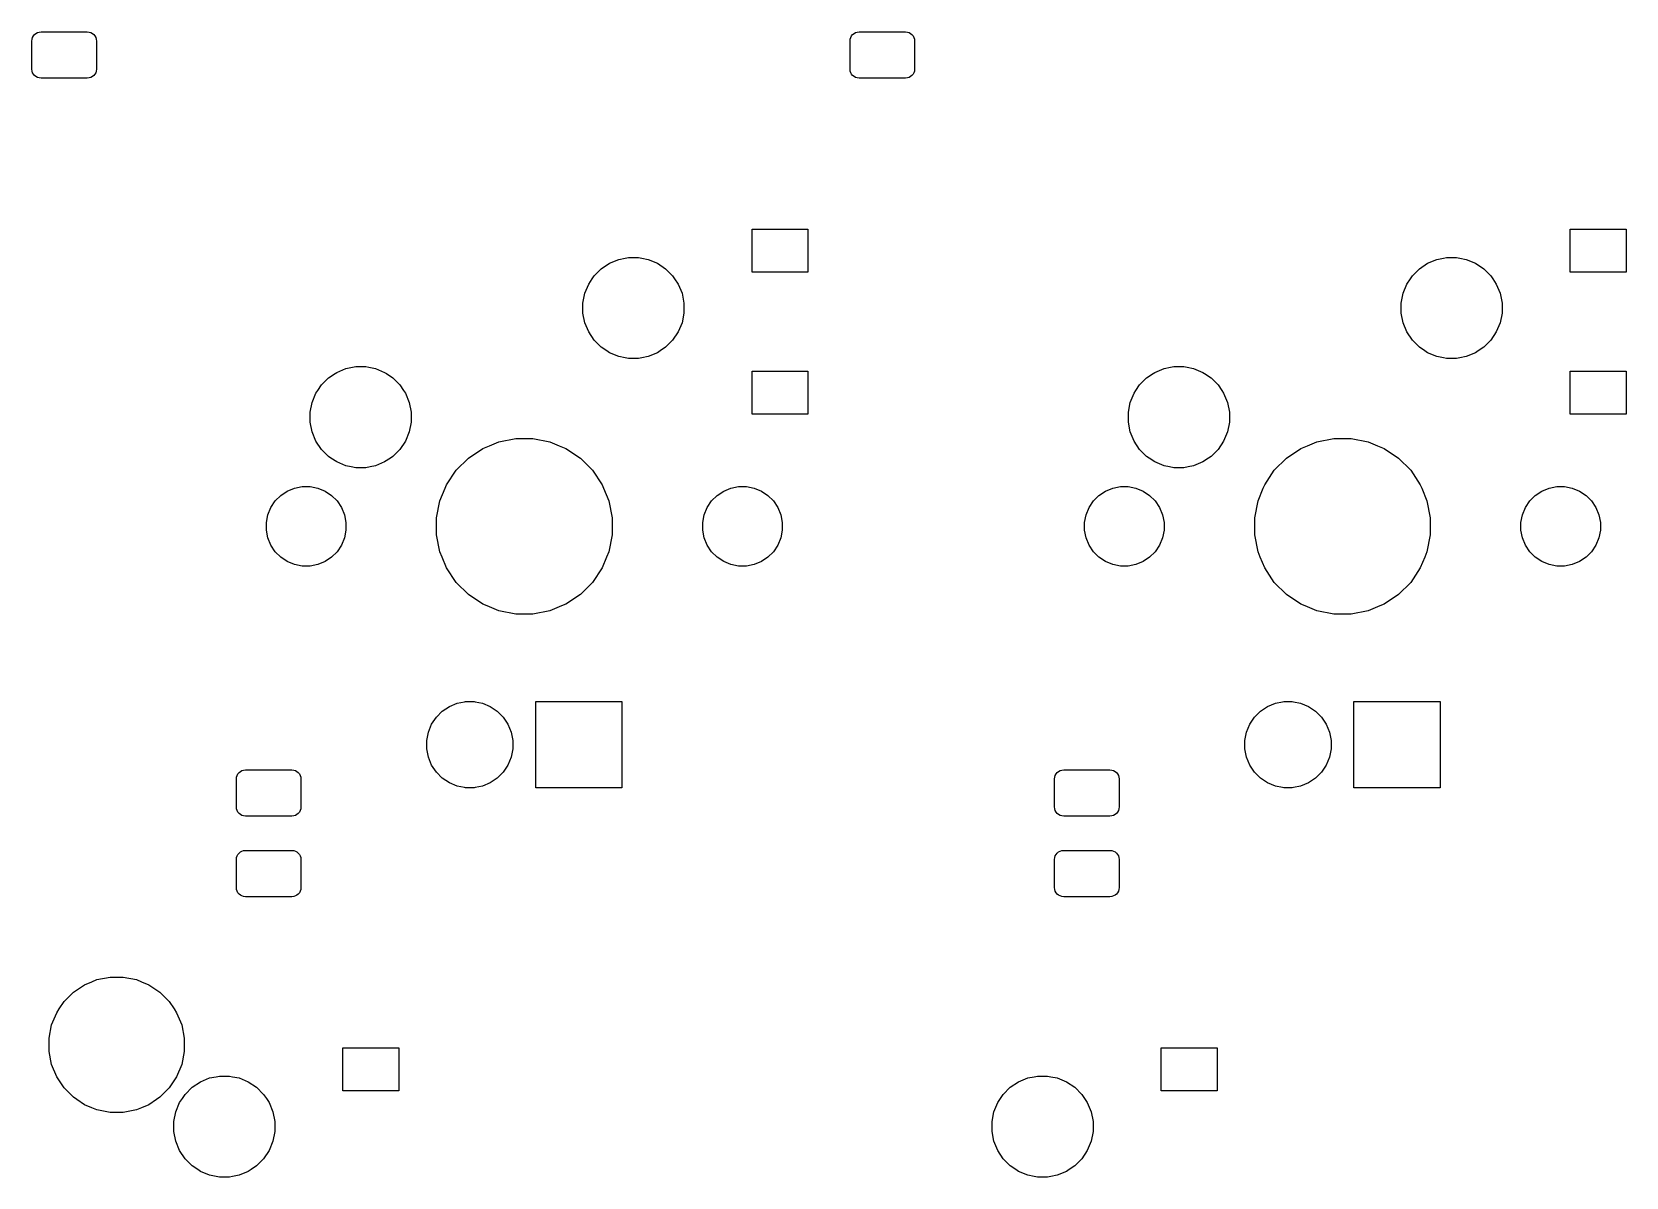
# Model space of a CAD drawing. Extents: x -9 to 373, y -109 to 9.
# Drawn here: x 102.83 to 139.95, y -77.06 to -50.41 of the extents above; entities that cross this region are included whole.
import ezdxf

# ---------------------------------------------------------------- set-up
doc = ezdxf.new("R2010")
doc.units = 0
doc.layers.add('BLACK', color=7, linetype='CONTINUOUS')

msp = doc.modelspace()

# ---------------------------------------------------------------- linework, layer by layer
at = {"layer": 'BLACK', "linetype": 'CONTINUOUS'}
for p, q in [((102.869, -50.4975), (102.894, -50.4662)), ((102.894, -50.4662), (102.926, -50.4406)), ((102.926, -50.4406), (102.961, -50.4215)), ((102.961, -50.4215), (103, -50.4098)), ((103, -50.4098), (103.046, -50.4052)), ((103.046, -50.4052), (104.122, -50.4052)), ((104.122, -50.4052), (104.169, -50.4098)), ((104.169, -50.4098), (104.208, -50.4215)), ((104.208, -50.4215), (104.243, -50.4406)), ((104.243, -50.4406), (104.274, -50.4662)), ((104.274, -50.4662), (104.3, -50.4975)), ((121.919, -50.4975), (121.944, -50.4662)), ((121.944, -50.4662), (121.976, -50.4406)), ((121.976, -50.4406), (122.011, -50.4215)), ((122.011, -50.4215), (122.05, -50.4098)), ((122.05, -50.4098), (122.096, -50.4052)), ((122.096, -50.4052), (123.172, -50.4052)), ((123.172, -50.4052), (123.219, -50.4098)), ((123.219, -50.4098), (123.258, -50.4215)), ((123.258, -50.4215), (123.293, -50.4406)), ((123.293, -50.4406), (123.324, -50.4662)), ((123.324, -50.4662), (123.35, -50.4975)), ((102.833, -50.6181), (102.838, -50.5718)), ((102.833, -51.2694), (102.833, -50.6181)), ((102.838, -50.5718), (102.85, -50.5331)), ((102.85, -50.5331), (102.869, -50.4975)), ((104.3, -50.4975), (104.319, -50.5331)), ((104.319, -50.5331), (104.331, -50.5718)), ((104.331, -50.5718), (104.335, -50.6181)), ((104.335, -50.6181), (104.335, -51.2694)), ((121.883, -50.6181), (121.888, -50.5718)), ((121.883, -51.2694), (121.883, -50.6181)), ((121.888, -50.5718), (121.9, -50.5331)), ((121.9, -50.5331), (121.919, -50.4975)), ((123.35, -50.4975), (123.369, -50.5331)), ((123.369, -50.5331), (123.381, -50.5718)), ((123.381, -50.5718), (123.385, -50.6181)), ((123.385, -50.6181), (123.385, -51.2694)), ((102.838, -51.3157), (102.833, -51.2694)), ((102.85, -51.3544), (102.838, -51.3157)), ((102.869, -51.39), (102.85, -51.3544)), ((102.894, -51.4213), (102.869, -51.39)), ((102.926, -51.4469), (102.894, -51.4213)), ((102.961, -51.466), (102.926, -51.4469)), ((103, -51.4777), (102.961, -51.466)), ((103.046, -51.4823), (103, -51.4777)), ((104.122, -51.4823), (103.046, -51.4823)), ((104.169, -51.4777), (104.122, -51.4823)), ((104.208, -51.466), (104.169, -51.4777)), ((104.243, -51.4469), (104.208, -51.466)), ((104.274, -51.4213), (104.243, -51.4469)), ((104.3, -51.39), (104.274, -51.4213)), ((104.319, -51.3544), (104.3, -51.39)), ((104.331, -51.3157), (104.319, -51.3544)), ((104.335, -51.2694), (104.331, -51.3157)), ((121.888, -51.3157), (121.883, -51.2694)), ((121.9, -51.3544), (121.888, -51.3157)), ((121.919, -51.39), (121.9, -51.3544)), ((121.944, -51.4213), (121.919, -51.39)), ((121.976, -51.4469), (121.944, -51.4213)), ((122.011, -51.466), (121.976, -51.4469)), ((122.05, -51.4777), (122.011, -51.466)), ((122.096, -51.4823), (122.05, -51.4777)), ((123.172, -51.4823), (122.096, -51.4823)), ((123.219, -51.4777), (123.172, -51.4823)), ((123.258, -51.466), (123.219, -51.4777)), ((123.293, -51.4469), (123.258, -51.466)), ((123.324, -51.4213), (123.293, -51.4469)), ((123.35, -51.39), (123.324, -51.4213)), ((123.369, -51.3544), (123.35, -51.39)), ((123.381, -51.3157), (123.369, -51.3544)), ((123.385, -51.2694), (123.381, -51.3157)), ((119.602, -56.001), (119.602, -54.999)), ((119.602, -54.999), (120.904, -54.999)), ((120.904, -54.999), (120.904, -56.001)), ((138.652, -56.001), (138.652, -54.999)), ((138.652, -54.999), (139.954, -54.999)), ((139.954, -54.999), (139.954, -56.001)), ((116.497, -55.7017), (116.648, -55.6716)), ((116.648, -55.6716), (116.724, -55.6565)), ((116.724, -55.6565), (116.956, -55.6565)), ((116.956, -55.6565), (117.032, -55.6716)), ((117.032, -55.6716), (117.183, -55.7017)), ((135.547, -55.7017), (135.698, -55.6716)), ((135.698, -55.6716), (135.774, -55.6565)), ((135.774, -55.6565), (136.006, -55.6565)), ((136.006, -55.6565), (136.082, -55.6716)), ((136.082, -55.6716), (136.233, -55.7017)), ((115.927, -56.0828), (116.09, -55.919)), ((116.09, -55.919), (116.283, -55.7903)), ((116.283, -55.7903), (116.497, -55.7017)), ((116.283, -55.7903), (116.283, -55.7903)), ((117.183, -55.7017), (117.397, -55.7903)), ((117.397, -55.7903), (117.397, -55.7903)), ((117.397, -55.7903), (117.59, -55.919)), ((117.59, -55.919), (117.753, -56.0828)), ((120.904, -56.001), (119.602, -56.001)), ((134.977, -56.0828), (135.14, -55.919)), ((135.14, -55.919), (135.333, -55.7903)), ((135.333, -55.7903), (135.547, -55.7017)), ((135.333, -55.7903), (135.333, -55.7903)), ((136.233, -55.7017), (136.447, -55.7903)), ((136.447, -55.7903), (136.447, -55.7903)), ((136.447, -55.7903), (136.64, -55.919)), ((136.64, -55.919), (136.803, -56.0828)), ((139.954, -56.001), (138.652, -56.001)), ((115.709, -56.4895), (115.798, -56.2755)), ((115.798, -56.2755), (115.881, -56.1509)), ((115.881, -56.1509), (115.927, -56.0828)), ((117.753, -56.0828), (117.799, -56.1509)), ((117.799, -56.1509), (117.882, -56.2755)), ((117.882, -56.2755), (117.971, -56.4895)), ((134.759, -56.4895), (134.848, -56.2755)), ((134.848, -56.2755), (134.931, -56.1509)), ((134.931, -56.1509), (134.977, -56.0828)), ((136.803, -56.0828), (136.849, -56.1509)), ((136.849, -56.1509), (136.932, -56.2755)), ((136.932, -56.2755), (137.021, -56.4895)), ((115.664, -56.7167), (115.709, -56.4895)), ((115.664, -56.9483), (115.664, -56.7167)), ((117.971, -56.4895), (118.016, -56.7167)), ((118.016, -56.7167), (118.016, -56.9483)), ((134.714, -56.7167), (134.759, -56.4895)), ((134.714, -56.9483), (134.714, -56.7167)), ((137.021, -56.4895), (137.066, -56.7167)), ((137.066, -56.7167), (137.066, -56.9483)), ((115.709, -57.1755), (115.664, -56.9483)), ((118.016, -56.9483), (117.971, -57.1755)), ((134.759, -57.1755), (134.714, -56.9483)), ((137.066, -56.9483), (137.021, -57.1755)), ((115.798, -57.3895), (115.709, -57.1755)), ((115.927, -57.5822), (115.798, -57.3895)), ((115.798, -57.3895), (115.798, -57.3895)), ((117.882, -57.3895), (117.753, -57.5822)), ((117.971, -57.1755), (117.882, -57.3895)), ((117.882, -57.3895), (117.882, -57.3895)), ((134.848, -57.3895), (134.759, -57.1755)), ((134.977, -57.5822), (134.848, -57.3895)), ((134.848, -57.3895), (134.848, -57.3895)), ((136.932, -57.3895), (136.803, -57.5822)), ((137.021, -57.1755), (136.932, -57.3895)), ((136.932, -57.3895), (136.932, -57.3895)), ((116.09, -57.746), (115.927, -57.5822)), ((116.219, -57.8318), (116.09, -57.746)), ((116.283, -57.8747), (116.219, -57.8318)), ((116.497, -57.9633), (116.283, -57.8747)), ((117.397, -57.8747), (117.183, -57.9633)), ((117.461, -57.8318), (117.397, -57.8747)), ((117.59, -57.746), (117.461, -57.8318)), ((117.753, -57.5822), (117.59, -57.746)), ((135.14, -57.746), (134.977, -57.5822)), ((135.269, -57.8318), (135.14, -57.746)), ((135.333, -57.8747), (135.269, -57.8318)), ((135.547, -57.9633), (135.333, -57.8747)), ((136.447, -57.8747), (136.233, -57.9633)), ((136.511, -57.8318), (136.447, -57.8747)), ((136.64, -57.746), (136.511, -57.8318)), ((136.803, -57.5822), (136.64, -57.746)), ((109.933, -58.3303), (110.147, -58.2417)), ((110.147, -58.2417), (110.298, -58.2116)), ((110.298, -58.2116), (110.374, -58.1965)), ((110.374, -58.1965), (110.606, -58.1965)), ((110.606, -58.1965), (110.682, -58.2116)), ((110.682, -58.2116), (110.833, -58.2417)), ((110.833, -58.2417), (111.047, -58.3303)), ((116.648, -57.9934), (116.497, -57.9633)), ((116.724, -58.0085), (116.648, -57.9934)), ((116.956, -58.0085), (116.724, -58.0085)), ((117.032, -57.9934), (116.956, -58.0085)), ((117.183, -57.9633), (117.032, -57.9934)), ((128.983, -58.3303), (129.197, -58.2417)), ((129.197, -58.2417), (129.348, -58.2116)), ((129.348, -58.2116), (129.424, -58.1965)), ((129.424, -58.1965), (129.656, -58.1965)), ((129.656, -58.1965), (129.732, -58.2116)), ((129.732, -58.2116), (129.883, -58.2417)), ((129.883, -58.2417), (130.097, -58.3303)), ((135.698, -57.9934), (135.547, -57.9633)), ((135.774, -58.0085), (135.698, -57.9934)), ((136.006, -58.0085), (135.774, -58.0085)), ((136.082, -57.9934), (136.006, -58.0085)), ((136.233, -57.9633), (136.082, -57.9934)), ((109.491, -58.7513), (109.577, -58.6228)), ((109.577, -58.6228), (109.74, -58.459)), ((109.74, -58.459), (109.892, -58.3579)), ((109.892, -58.3579), (109.933, -58.3303)), ((111.047, -58.3303), (111.088, -58.3579)), ((111.088, -58.3579), (111.24, -58.459)), ((111.24, -58.459), (111.403, -58.6228)), ((111.403, -58.6228), (111.489, -58.7513)), ((119.602, -59.301), (119.602, -58.299)), ((119.602, -58.299), (120.904, -58.299)), ((120.904, -58.299), (120.904, -59.301)), ((128.541, -58.7513), (128.627, -58.6228)), ((128.627, -58.6228), (128.79, -58.459)), ((128.79, -58.459), (128.942, -58.3579)), ((128.942, -58.3579), (128.983, -58.3303)), ((130.097, -58.3303), (130.138, -58.3579)), ((130.138, -58.3579), (130.29, -58.459)), ((130.29, -58.459), (130.453, -58.6228)), ((130.453, -58.6228), (130.539, -58.7513)), ((138.652, -59.301), (138.652, -58.299)), ((138.652, -58.299), (139.954, -58.299)), ((139.954, -58.299), (139.954, -59.301)), ((109.359, -59.0295), (109.448, -58.8155)), ((109.448, -58.8155), (109.491, -58.7513)), ((111.489, -58.7513), (111.532, -58.8155)), ((111.532, -58.8155), (111.621, -59.0295)), ((128.409, -59.0295), (128.498, -58.8155)), ((128.498, -58.8155), (128.541, -58.7513)), ((130.539, -58.7513), (130.582, -58.8155)), ((130.582, -58.8155), (130.671, -59.0295)), ((109.314, -59.2567), (109.359, -59.0295)), ((109.314, -59.4883), (109.314, -59.2567)), ((111.621, -59.0295), (111.666, -59.2567)), ((111.666, -59.2567), (111.666, -59.4883)), ((120.904, -59.301), (119.602, -59.301)), ((128.364, -59.2567), (128.409, -59.0295)), ((128.364, -59.4883), (128.364, -59.2567)), ((130.671, -59.0295), (130.716, -59.2567)), ((130.716, -59.2567), (130.716, -59.4883)), ((139.954, -59.301), (138.652, -59.301)), ((109.359, -59.7155), (109.314, -59.4883)), ((109.448, -59.9295), (109.359, -59.7155)), ((111.621, -59.7155), (111.532, -59.9295)), ((111.666, -59.4883), (111.621, -59.7155)), ((128.409, -59.7155), (128.364, -59.4883)), ((128.498, -59.9295), (128.409, -59.7155)), ((130.671, -59.7155), (130.582, -59.9295)), ((130.716, -59.4883), (130.671, -59.7155)), ((109.577, -60.1222), (109.448, -59.9295)), ((109.448, -59.9295), (109.448, -59.9295)), ((109.74, -60.286), (109.577, -60.1222)), ((111.403, -60.1222), (111.24, -60.286)), ((111.532, -59.9295), (111.403, -60.1222)), ((111.532, -59.9295), (111.532, -59.9295)), ((112.996, -60.3241), (113.331, -60.1003)), ((113.331, -60.1003), (113.486, -60.0365)), ((113.486, -60.0365), (113.704, -59.9462)), ((113.704, -59.9462), (114.099, -59.8676)), ((114.099, -59.8676), (114.501, -59.8676)), ((114.501, -59.8676), (114.896, -59.9462)), ((114.896, -59.9462), (115.114, -60.0365)), ((115.114, -60.0365), (115.269, -60.1003)), ((115.269, -60.1003), (115.604, -60.3241)), ((128.627, -60.1222), (128.498, -59.9295)), ((128.498, -59.9295), (128.498, -59.9295)), ((128.79, -60.286), (128.627, -60.1222)), ((130.453, -60.1222), (130.29, -60.286)), ((130.582, -59.9295), (130.453, -60.1222)), ((130.582, -59.9295), (130.582, -59.9295)), ((132.046, -60.3241), (132.381, -60.1003)), ((132.381, -60.1003), (132.536, -60.0365)), ((132.536, -60.0365), (132.754, -59.9462)), ((132.754, -59.9462), (133.149, -59.8676)), ((133.149, -59.8676), (133.551, -59.8676)), ((133.551, -59.8676), (133.946, -59.9462)), ((133.946, -59.9462), (134.164, -60.0365)), ((134.164, -60.0365), (134.319, -60.1003)), ((134.319, -60.1003), (134.654, -60.3241)), ((109.797, -60.3241), (109.74, -60.286)), ((109.933, -60.4147), (109.797, -60.3241)), ((110.147, -60.5033), (109.933, -60.4147)), ((110.271, -60.5281), (110.147, -60.5033)), ((110.833, -60.5033), (110.709, -60.5281)), ((111.047, -60.4147), (110.833, -60.5033)), ((111.183, -60.3241), (111.047, -60.4147)), ((111.24, -60.286), (111.183, -60.3241)), ((112.712, -60.609), (112.996, -60.3241)), ((115.604, -60.3241), (115.888, -60.609)), ((128.847, -60.3241), (128.79, -60.286)), ((128.983, -60.4147), (128.847, -60.3241)), ((129.197, -60.5033), (128.983, -60.4147)), ((129.321, -60.5281), (129.197, -60.5033)), ((129.883, -60.5033), (129.759, -60.5281)), ((130.097, -60.4147), (129.883, -60.5033)), ((130.233, -60.3241), (130.097, -60.4147)), ((130.29, -60.286), (130.233, -60.3241)), ((131.762, -60.609), (132.046, -60.3241)), ((134.654, -60.3241), (134.938, -60.609)), ((110.374, -60.5485), (110.271, -60.5281)), ((110.606, -60.5485), (110.374, -60.5485)), ((110.709, -60.5281), (110.606, -60.5485)), ((112.488, -60.9439), (112.712, -60.609)), ((115.888, -60.609), (116.112, -60.9439)), ((129.424, -60.5485), (129.321, -60.5281)), ((129.656, -60.5485), (129.424, -60.5485)), ((129.759, -60.5281), (129.656, -60.5485)), ((131.538, -60.9439), (131.762, -60.609)), ((134.938, -60.609), (135.162, -60.9439)), ((108.501, -61.3222), (108.63, -61.1932)), ((108.63, -61.1932), (108.781, -61.0919)), ((108.781, -61.0919), (108.95, -61.0221)), ((108.95, -61.0221), (109.129, -60.9865)), ((109.129, -60.9865), (109.311, -60.9865)), ((109.311, -60.9865), (109.49, -61.0221)), ((109.49, -61.0221), (109.659, -61.0919)), ((109.659, -61.0919), (109.81, -61.1932)), ((109.81, -61.1932), (109.939, -61.3222)), ((112.334, -61.316), (112.455, -61.0221)), ((112.455, -61.0221), (112.488, -60.9439)), ((116.112, -60.9439), (116.145, -61.0221)), ((116.145, -61.0221), (116.266, -61.316)), ((118.661, -61.3222), (118.79, -61.1932)), ((118.79, -61.1932), (118.941, -61.0919)), ((118.941, -61.0919), (119.11, -61.0221)), ((119.11, -61.0221), (119.289, -60.9865)), ((119.289, -60.9865), (119.471, -60.9865)), ((119.471, -60.9865), (119.65, -61.0221)), ((119.65, -61.0221), (119.819, -61.0919)), ((119.819, -61.0919), (119.97, -61.1932)), ((119.97, -61.1932), (120.099, -61.3222)), ((127.551, -61.3222), (127.68, -61.1932)), ((127.68, -61.1932), (127.831, -61.0919)), ((127.831, -61.0919), (128, -61.0221)), ((128, -61.0221), (128.179, -60.9865)), ((128.179, -60.9865), (128.361, -60.9865)), ((128.361, -60.9865), (128.54, -61.0221)), ((128.54, -61.0221), (128.709, -61.0919)), ((128.709, -61.0919), (128.86, -61.1932)), ((128.86, -61.1932), (128.989, -61.3222)), ((131.384, -61.316), (131.505, -61.0221)), ((131.505, -61.0221), (131.538, -60.9439)), ((135.162, -60.9439), (135.195, -61.0221)), ((135.195, -61.0221), (135.316, -61.316)), ((137.711, -61.3222), (137.84, -61.1932)), ((137.84, -61.1932), (137.991, -61.0919)), ((137.991, -61.0919), (138.16, -61.0221)), ((138.16, -61.0221), (138.339, -60.9865)), ((138.339, -60.9865), (138.521, -60.9865)), ((138.521, -60.9865), (138.7, -61.0221)), ((138.7, -61.0221), (138.869, -61.0919)), ((138.869, -61.0919), (139.02, -61.1932)), ((139.02, -61.1932), (139.149, -61.3222)), ((108.33, -61.6424), (108.399, -61.4739)), ((108.399, -61.4739), (108.501, -61.3222)), ((109.939, -61.3222), (110.041, -61.4739)), ((110.041, -61.4739), (110.11, -61.6424)), ((112.255, -61.7111), (112.334, -61.316)), ((116.266, -61.316), (116.345, -61.7111)), ((118.49, -61.6424), (118.559, -61.4739)), ((118.559, -61.4739), (118.661, -61.3222)), ((120.099, -61.3222), (120.201, -61.4739)), ((120.201, -61.4739), (120.27, -61.6424)), ((127.38, -61.6424), (127.449, -61.4739)), ((127.449, -61.4739), (127.551, -61.3222)), ((128.989, -61.3222), (129.091, -61.4739)), ((129.091, -61.4739), (129.16, -61.6424)), ((131.305, -61.7111), (131.384, -61.316)), ((135.316, -61.316), (135.395, -61.7111)), ((137.54, -61.6424), (137.609, -61.4739)), ((137.609, -61.4739), (137.711, -61.3222)), ((139.149, -61.3222), (139.251, -61.4739)), ((139.251, -61.4739), (139.32, -61.6424)), ((108.294, -61.8213), (108.33, -61.6424)), ((108.294, -62.0037), (108.294, -61.8213)), ((110.11, -61.6424), (110.146, -61.8213)), ((110.146, -61.8213), (110.146, -62.0037)), ((112.255, -62.1139), (112.255, -61.7111)), ((116.345, -61.7111), (116.345, -62.1139)), ((118.454, -61.8213), (118.49, -61.6424)), ((118.454, -62.0037), (118.454, -61.8213)), ((120.27, -61.6424), (120.306, -61.8213)), ((120.306, -61.8213), (120.306, -62.0037)), ((127.344, -61.8213), (127.38, -61.6424)), ((127.344, -62.0037), (127.344, -61.8213)), ((129.16, -61.6424), (129.196, -61.8213)), ((129.196, -61.8213), (129.196, -62.0037)), ((131.305, -62.1139), (131.305, -61.7111)), ((135.395, -61.7111), (135.395, -62.1139)), ((137.504, -61.8213), (137.54, -61.6424)), ((137.504, -62.0037), (137.504, -61.8213)), ((139.32, -61.6424), (139.356, -61.8213)), ((139.356, -61.8213), (139.356, -62.0037)), ((108.33, -62.1826), (108.294, -62.0037)), ((108.399, -62.3511), (108.33, -62.1826)), ((108.501, -62.5028), (108.399, -62.3511)), ((110.041, -62.3511), (109.939, -62.5028)), ((110.11, -62.1826), (110.041, -62.3511)), ((110.146, -62.0037), (110.11, -62.1826)), ((112.334, -62.509), (112.255, -62.1139)), ((116.345, -62.1139), (116.266, -62.509)), ((118.49, -62.1826), (118.454, -62.0037)), ((118.559, -62.3511), (118.49, -62.1826)), ((118.661, -62.5028), (118.559, -62.3511)), ((120.201, -62.3511), (120.099, -62.5028)), ((120.27, -62.1826), (120.201, -62.3511)), ((120.306, -62.0037), (120.27, -62.1826)), ((127.38, -62.1826), (127.344, -62.0037)), ((127.449, -62.3511), (127.38, -62.1826)), ((127.551, -62.5028), (127.449, -62.3511)), ((129.091, -62.3511), (128.989, -62.5028)), ((129.16, -62.1826), (129.091, -62.3511)), ((129.196, -62.0037), (129.16, -62.1826)), ((131.384, -62.509), (131.305, -62.1139)), ((135.395, -62.1139), (135.316, -62.509)), ((137.54, -62.1826), (137.504, -62.0037)), ((137.609, -62.3511), (137.54, -62.1826)), ((137.711, -62.5028), (137.609, -62.3511)), ((139.251, -62.3511), (139.149, -62.5028)), ((139.32, -62.1826), (139.251, -62.3511)), ((139.356, -62.0037), (139.32, -62.1826)), ((108.63, -62.6318), (108.501, -62.5028)), ((108.781, -62.7331), (108.63, -62.6318)), ((108.95, -62.8029), (108.781, -62.7331)), ((109.659, -62.7331), (109.49, -62.8029)), ((109.81, -62.6318), (109.659, -62.7331)), ((109.939, -62.5028), (109.81, -62.6318)), ((112.385, -62.6318), (112.334, -62.509)), ((112.488, -62.8811), (112.385, -62.6318)), ((116.215, -62.6318), (116.112, -62.8811)), ((116.266, -62.509), (116.215, -62.6318)), ((118.79, -62.6318), (118.661, -62.5028)), ((118.941, -62.7331), (118.79, -62.6318)), ((119.11, -62.8029), (118.941, -62.7331)), ((119.819, -62.7331), (119.65, -62.8029)), ((119.97, -62.6318), (119.819, -62.7331)), ((120.099, -62.5028), (119.97, -62.6318)), ((127.68, -62.6318), (127.551, -62.5028)), ((127.831, -62.7331), (127.68, -62.6318)), ((128, -62.8029), (127.831, -62.7331)), ((128.709, -62.7331), (128.54, -62.8029)), ((128.86, -62.6318), (128.709, -62.7331)), ((128.989, -62.5028), (128.86, -62.6318)), ((131.435, -62.6318), (131.384, -62.509)), ((131.538, -62.8811), (131.435, -62.6318)), ((135.265, -62.6318), (135.162, -62.8811)), ((135.316, -62.509), (135.265, -62.6318)), ((137.84, -62.6318), (137.711, -62.5028)), ((137.991, -62.7331), (137.84, -62.6318)), ((138.16, -62.8029), (137.991, -62.7331)), ((138.869, -62.7331), (138.7, -62.8029)), ((139.02, -62.6318), (138.869, -62.7331)), ((139.149, -62.5028), (139.02, -62.6318)), ((109.129, -62.8385), (108.95, -62.8029)), ((109.311, -62.8385), (109.129, -62.8385)), ((109.49, -62.8029), (109.311, -62.8385)), ((112.712, -63.216), (112.488, -62.8811)), ((116.112, -62.8811), (115.888, -63.216)), ((119.289, -62.8385), (119.11, -62.8029)), ((119.471, -62.8385), (119.289, -62.8385)), ((119.65, -62.8029), (119.471, -62.8385)), ((128.179, -62.8385), (128, -62.8029)), ((128.361, -62.8385), (128.179, -62.8385)), ((128.54, -62.8029), (128.361, -62.8385)), ((131.762, -63.216), (131.538, -62.8811)), ((135.162, -62.8811), (134.938, -63.216)), ((138.339, -62.8385), (138.16, -62.8029)), ((138.521, -62.8385), (138.339, -62.8385)), ((138.7, -62.8029), (138.521, -62.8385)), ((112.996, -63.5009), (112.712, -63.216)), ((115.888, -63.216), (115.604, -63.5009)), ((132.046, -63.5009), (131.762, -63.216)), ((134.938, -63.216), (134.654, -63.5009)), ((113.331, -63.7247), (112.996, -63.5009)), ((113.432, -63.7663), (113.331, -63.7247)), ((113.704, -63.8788), (113.432, -63.7663)), ((115.168, -63.7663), (114.896, -63.8788)), ((115.269, -63.7247), (115.168, -63.7663)), ((115.604, -63.5009), (115.269, -63.7247)), ((132.381, -63.7247), (132.046, -63.5009)), ((132.482, -63.7663), (132.381, -63.7247)), ((132.754, -63.8788), (132.482, -63.7663)), ((134.218, -63.7663), (133.946, -63.8788)), ((134.319, -63.7247), (134.218, -63.7663)), ((134.654, -63.5009), (134.319, -63.7247)), ((114.099, -63.9574), (113.704, -63.8788)), ((114.501, -63.9574), (114.099, -63.9574)), ((114.896, -63.8788), (114.501, -63.9574)), ((133.149, -63.9574), (132.754, -63.8788)), ((133.551, -63.9574), (133.149, -63.9574)), ((133.946, -63.8788), (133.551, -63.9574)), ((112.555, -66.1032), (112.737, -66.0276)), ((112.737, -66.0276), (112.904, -65.9945)), ((112.904, -65.9945), (112.931, -65.989)), ((112.931, -65.989), (113.129, -65.989)), ((113.129, -65.989), (113.156, -65.9945)), ((113.156, -65.9945), (113.323, -66.0276)), ((113.323, -66.0276), (113.505, -66.1032)), ((114.566, -67.996), (114.566, -65.989)), ((114.566, -65.989), (116.573, -65.989)), ((116.573, -65.989), (116.573, -67.996)), ((131.605, -66.1032), (131.787, -66.0276)), ((131.787, -66.0276), (131.954, -65.9945)), ((131.954, -65.9945), (131.981, -65.989)), ((131.981, -65.989), (132.179, -65.989)), ((132.179, -65.989), (132.206, -65.9945)), ((132.206, -65.9945), (132.373, -66.0276)), ((132.373, -66.0276), (132.555, -66.1032)), ((133.617, -67.996), (133.617, -65.989)), ((133.617, -65.989), (135.624, -65.989)), ((135.624, -65.989), (135.624, -67.996)), ((112.141, -66.5172), (112.251, -66.3528)), ((112.251, -66.3528), (112.39, -66.213)), ((112.39, -66.213), (112.555, -66.1032)), ((113.505, -66.1032), (113.67, -66.213)), ((113.67, -66.213), (113.809, -66.3528)), ((113.809, -66.3528), (113.919, -66.5172)), ((131.191, -66.5172), (131.301, -66.3528)), ((131.301, -66.3528), (131.44, -66.213)), ((131.44, -66.213), (131.605, -66.1032)), ((132.555, -66.1032), (132.72, -66.213)), ((132.72, -66.213), (132.859, -66.3528)), ((132.859, -66.3528), (132.969, -66.5172)), ((112.026, -66.8937), (112.065, -66.6998)), ((112.065, -66.6998), (112.141, -66.5172)), ((113.919, -66.5172), (113.995, -66.6998)), ((113.995, -66.6998), (114.033, -66.8937)), ((131.076, -66.8937), (131.115, -66.6998)), ((131.115, -66.6998), (131.191, -66.5172)), ((132.969, -66.5172), (133.045, -66.6998)), ((133.045, -66.6998), (133.083, -66.8937)), ((112.026, -67.0913), (112.026, -66.8937)), ((112.065, -67.2852), (112.026, -67.0913)), ((114.033, -67.0913), (113.995, -67.2852)), ((114.033, -66.8937), (114.033, -67.0913)), ((131.076, -67.0913), (131.076, -66.8937)), ((131.115, -67.2852), (131.076, -67.0913)), ((133.083, -67.0913), (133.045, -67.2852)), ((133.083, -66.8937), (133.083, -67.0913)), ((112.141, -67.4678), (112.065, -67.2852)), ((112.251, -67.6322), (112.141, -67.4678)), ((113.919, -67.4678), (113.809, -67.6322)), ((113.995, -67.2852), (113.919, -67.4678)), ((131.191, -67.4678), (131.115, -67.2852)), ((131.301, -67.6322), (131.191, -67.4678)), ((132.969, -67.4678), (132.859, -67.6322)), ((133.045, -67.2852), (132.969, -67.4678)), ((107.596, -67.7931), (107.6, -67.7468)), ((107.596, -68.4444), (107.596, -67.7931)), ((107.6, -67.7468), (107.612, -67.7081)), ((107.612, -67.7081), (107.631, -67.6725)), ((107.631, -67.6725), (107.657, -67.6412)), ((107.657, -67.6412), (107.688, -67.6156)), ((107.688, -67.6156), (107.724, -67.5965)), ((107.724, -67.5965), (107.762, -67.5848)), ((107.762, -67.5848), (107.809, -67.5802)), ((107.809, -67.5802), (108.885, -67.5802)), ((108.885, -67.5802), (108.931, -67.5848)), ((108.931, -67.5848), (108.97, -67.5965)), ((108.97, -67.5965), (109.006, -67.6156)), ((109.006, -67.6156), (109.037, -67.6412)), ((109.037, -67.6412), (109.063, -67.6725)), ((109.063, -67.6725), (109.082, -67.7081)), ((109.082, -67.7081), (109.093, -67.7468)), ((109.093, -67.7468), (109.098, -67.7931)), ((109.098, -67.7931), (109.098, -68.4444)), ((112.39, -67.772), (112.251, -67.6322)), ((112.555, -67.8818), (112.39, -67.772)), ((112.737, -67.9574), (112.555, -67.8818)), ((113.505, -67.8818), (113.323, -67.9574)), ((113.67, -67.772), (113.505, -67.8818)), ((113.809, -67.6322), (113.67, -67.772)), ((126.646, -67.7931), (126.65, -67.7468)), ((126.646, -68.4444), (126.646, -67.7931)), ((126.65, -67.7468), (126.662, -67.7081)), ((126.662, -67.7081), (126.681, -67.6725)), ((126.681, -67.6725), (126.707, -67.6412)), ((126.707, -67.6412), (126.738, -67.6156)), ((126.738, -67.6156), (126.774, -67.5965)), ((126.774, -67.5965), (126.812, -67.5848)), ((126.812, -67.5848), (126.859, -67.5802)), ((126.859, -67.5802), (127.935, -67.5802)), ((127.935, -67.5802), (127.981, -67.5848)), ((127.981, -67.5848), (128.02, -67.5965)), ((128.02, -67.5965), (128.056, -67.6156)), ((128.056, -67.6156), (128.087, -67.6412)), ((128.087, -67.6412), (128.113, -67.6725)), ((128.113, -67.6725), (128.132, -67.7081)), ((128.132, -67.7081), (128.143, -67.7468)), ((128.143, -67.7468), (128.148, -67.7931)), ((128.148, -67.7931), (128.148, -68.4444)), ((131.44, -67.772), (131.301, -67.6322)), ((131.605, -67.8818), (131.44, -67.772)), ((131.787, -67.9574), (131.605, -67.8818)), ((132.555, -67.8818), (132.373, -67.9574)), ((132.72, -67.772), (132.555, -67.8818)), ((132.859, -67.6322), (132.72, -67.772)), ((112.904, -67.9905), (112.737, -67.9574)), ((112.931, -67.996), (112.904, -67.9905)), ((113.129, -67.996), (112.931, -67.996)), ((113.156, -67.9905), (113.129, -67.996)), ((113.323, -67.9574), (113.156, -67.9905)), ((116.573, -67.996), (114.566, -67.996)), ((131.954, -67.9905), (131.787, -67.9574)), ((131.981, -67.996), (131.954, -67.9905)), ((132.179, -67.996), (131.981, -67.996)), ((132.206, -67.9905), (132.179, -67.996)), ((132.373, -67.9574), (132.206, -67.9905)), ((135.624, -67.996), (133.617, -67.996)), ((107.6, -68.4907), (107.596, -68.4444)), ((107.612, -68.5294), (107.6, -68.4907)), ((107.631, -68.565), (107.612, -68.5294)), ((107.657, -68.5963), (107.631, -68.565)), ((107.688, -68.6219), (107.657, -68.5963)), ((107.724, -68.641), (107.688, -68.6219)), ((107.762, -68.6527), (107.724, -68.641)), ((107.809, -68.6572), (107.762, -68.6527)), ((108.885, -68.6572), (107.809, -68.6572)), ((108.931, -68.6527), (108.885, -68.6572)), ((108.97, -68.641), (108.931, -68.6527)), ((109.006, -68.6219), (108.97, -68.641)), ((109.037, -68.5963), (109.006, -68.6219)), ((109.063, -68.565), (109.037, -68.5963)), ((109.082, -68.5294), (109.063, -68.565)), ((109.093, -68.4907), (109.082, -68.5294)), ((109.098, -68.4444), (109.093, -68.4907)), ((126.65, -68.4907), (126.646, -68.4444)), ((126.662, -68.5294), (126.65, -68.4907)), ((126.681, -68.565), (126.662, -68.5294)), ((126.707, -68.5963), (126.681, -68.565)), ((126.738, -68.6219), (126.707, -68.5963)), ((126.774, -68.641), (126.738, -68.6219)), ((126.812, -68.6527), (126.774, -68.641)), ((126.859, -68.6572), (126.812, -68.6527)), ((127.935, -68.6572), (126.859, -68.6572)), ((127.981, -68.6527), (127.935, -68.6572)), ((128.02, -68.641), (127.981, -68.6527)), ((128.056, -68.6219), (128.02, -68.641)), ((128.087, -68.5963), (128.056, -68.6219)), ((128.113, -68.565), (128.087, -68.5963)), ((128.132, -68.5294), (128.113, -68.565)), ((128.143, -68.4907), (128.132, -68.5294)), ((128.148, -68.4444), (128.143, -68.4907)), ((107.596, -69.6681), (107.6, -69.6218)), ((107.596, -70.3194), (107.596, -69.6681)), ((107.6, -69.6218), (107.612, -69.5831)), ((107.612, -69.5831), (107.631, -69.5475)), ((107.631, -69.5475), (107.657, -69.5162)), ((107.657, -69.5162), (107.688, -69.4906)), ((107.688, -69.4906), (107.724, -69.4715)), ((107.724, -69.4715), (107.762, -69.4598)), ((107.762, -69.4598), (107.809, -69.4552)), ((107.809, -69.4552), (108.885, -69.4552)), ((108.885, -69.4552), (108.931, -69.4598)), ((108.931, -69.4598), (108.97, -69.4715)), ((108.97, -69.4715), (109.006, -69.4906)), ((109.006, -69.4906), (109.037, -69.5162)), ((109.037, -69.5162), (109.063, -69.5475)), ((109.063, -69.5475), (109.082, -69.5831)), ((109.082, -69.5831), (109.093, -69.6218)), ((109.093, -69.6218), (109.098, -69.6681)), ((109.098, -69.6681), (109.098, -70.3194)), ((126.646, -69.6681), (126.65, -69.6218)), ((126.646, -70.3194), (126.646, -69.6681)), ((126.65, -69.6218), (126.662, -69.5831)), ((126.662, -69.5831), (126.681, -69.5475)), ((126.681, -69.5475), (126.707, -69.5162)), ((126.707, -69.5162), (126.738, -69.4906)), ((126.738, -69.4906), (126.774, -69.4715)), ((126.774, -69.4715), (126.812, -69.4598)), ((126.812, -69.4598), (126.859, -69.4552)), ((126.859, -69.4552), (127.935, -69.4552)), ((127.935, -69.4552), (127.981, -69.4598)), ((127.981, -69.4598), (128.02, -69.4715)), ((128.02, -69.4715), (128.056, -69.4906)), ((128.056, -69.4906), (128.087, -69.5162)), ((128.087, -69.5162), (128.113, -69.5475)), ((128.113, -69.5475), (128.132, -69.5831)), ((128.132, -69.5831), (128.143, -69.6218)), ((128.143, -69.6218), (128.148, -69.6681)), ((128.148, -69.6681), (128.148, -70.3194)), ((107.6, -70.3657), (107.596, -70.3194)), ((107.612, -70.4044), (107.6, -70.3657)), ((107.631, -70.44), (107.612, -70.4044)), ((107.657, -70.4713), (107.631, -70.44)), ((107.688, -70.4969), (107.657, -70.4713)), ((107.724, -70.516), (107.688, -70.4969)), ((107.762, -70.5277), (107.724, -70.516)), ((107.809, -70.5322), (107.762, -70.5277)), ((108.931, -70.5277), (108.885, -70.5322)), ((108.97, -70.516), (108.931, -70.5277)), ((109.006, -70.4969), (108.97, -70.516)), ((109.037, -70.4713), (109.006, -70.4969)), ((109.063, -70.44), (109.037, -70.4713)), ((109.082, -70.4044), (109.063, -70.44)), ((109.093, -70.3657), (109.082, -70.4044)), ((109.098, -70.3194), (109.093, -70.3657)), ((126.65, -70.3657), (126.646, -70.3194)), ((126.662, -70.4044), (126.65, -70.3657)), ((126.681, -70.44), (126.662, -70.4044)), ((126.707, -70.4713), (126.681, -70.44)), ((126.738, -70.4969), (126.707, -70.4713)), ((126.774, -70.516), (126.738, -70.4969)), ((126.812, -70.5277), (126.774, -70.516)), ((126.859, -70.5322), (126.812, -70.5277)), ((127.981, -70.5277), (127.935, -70.5322)), ((128.02, -70.516), (127.981, -70.5277)), ((128.056, -70.4969), (128.02, -70.516)), ((128.087, -70.4713), (128.056, -70.4969)), ((128.113, -70.44), (128.087, -70.4713)), ((128.132, -70.4044), (128.113, -70.44)), ((128.143, -70.3657), (128.132, -70.4044)), ((128.148, -70.3194), (128.143, -70.3657)), ((108.885, -70.5322), (107.809, -70.5322)), ((127.935, -70.5322), (126.859, -70.5322)), ((103.583, -72.9735), (103.803, -72.7541)), ((103.803, -72.7541), (104.061, -72.5818)), ((104.061, -72.5818), (104.229, -72.5122)), ((104.061, -72.5818), (104.061, -72.5818)), ((104.229, -72.5122), (104.347, -72.463)), ((104.347, -72.463), (104.652, -72.4025)), ((104.652, -72.4025), (104.962, -72.4025)), ((104.962, -72.4025), (105.266, -72.463)), ((105.266, -72.463), (105.385, -72.5122)), ((105.385, -72.5122), (105.553, -72.5818)), ((105.553, -72.5818), (105.553, -72.5818)), ((105.553, -72.5818), (105.811, -72.7541)), ((105.811, -72.7541), (106.03, -72.9735)), ((103.468, -73.1459), (103.583, -72.9735)), ((106.03, -72.9735), (106.145, -73.1459)), ((103.292, -73.5181), (103.411, -73.2315)), ((103.411, -73.2315), (103.468, -73.1459)), ((106.145, -73.1459), (106.202, -73.2315)), ((106.202, -73.2315), (106.321, -73.5181)), ((103.232, -73.8224), (103.292, -73.5181)), ((103.232, -74.1326), (103.232, -73.8224)), ((106.321, -73.5181), (106.382, -73.8224)), ((106.382, -73.8224), (106.382, -74.1326)), ((103.292, -74.4369), (103.232, -74.1326)), ((106.382, -74.1326), (106.321, -74.4369)), ((110.077, -75.051), (110.077, -74.049)), ((110.077, -74.049), (111.379, -74.049)), ((111.379, -74.049), (111.379, -75.051)), ((129.127, -75.051), (129.127, -74.049)), ((129.127, -74.049), (130.429, -74.049)), ((130.429, -74.049), (130.429, -75.051)), ((103.411, -74.7235), (103.292, -74.4369)), ((106.321, -74.4369), (106.202, -74.7235)), ((103.583, -74.9815), (103.411, -74.7235)), ((103.411, -74.7235), (103.411, -74.7235)), ((103.803, -75.2009), (103.583, -74.9815)), ((106.03, -74.9815), (105.811, -75.2009)), ((106.202, -74.7235), (106.03, -74.9815)), ((106.202, -74.7235), (106.202, -74.7235)), ((106.402, -75.1328), (106.565, -74.969)), ((106.565, -74.969), (106.758, -74.8403)), ((106.758, -74.8403), (106.972, -74.7517)), ((106.758, -74.8403), (106.758, -74.8403)), ((106.972, -74.7517), (107.123, -74.7216)), ((107.123, -74.7216), (107.199, -74.7065)), ((107.199, -74.7065), (107.431, -74.7065)), ((107.431, -74.7065), (107.507, -74.7216)), ((107.507, -74.7216), (107.658, -74.7517)), ((107.658, -74.7517), (107.872, -74.8403)), ((107.872, -74.8403), (107.872, -74.8403)), ((107.872, -74.8403), (108.065, -74.969)), ((108.065, -74.969), (108.228, -75.1328)), ((125.452, -75.1328), (125.615, -74.969)), ((125.615, -74.969), (125.808, -74.8403)), ((125.808, -74.8403), (126.022, -74.7517)), ((125.808, -74.8403), (125.808, -74.8403)), ((126.022, -74.7517), (126.173, -74.7216)), ((126.173, -74.7216), (126.249, -74.7065)), ((126.249, -74.7065), (126.481, -74.7065)), ((126.481, -74.7065), (126.557, -74.7216)), ((126.557, -74.7216), (126.708, -74.7517)), ((126.708, -74.7517), (126.922, -74.8403)), ((126.922, -74.8403), (126.922, -74.8403)), ((126.922, -74.8403), (127.115, -74.969)), ((127.115, -74.969), (127.278, -75.1328)), ((103.879, -75.2519), (103.803, -75.2009)), ((104.061, -75.3732), (103.879, -75.2519)), ((105.734, -75.2519), (105.553, -75.3732)), ((105.811, -75.2009), (105.734, -75.2519)), ((106.184, -75.5395), (106.273, -75.3255)), ((106.273, -75.3255), (106.337, -75.2299)), ((106.337, -75.2299), (106.402, -75.1328)), ((108.228, -75.1328), (108.293, -75.2299)), ((108.293, -75.2299), (108.357, -75.3255)), ((108.357, -75.3255), (108.446, -75.5395)), ((111.379, -75.051), (110.077, -75.051)), ((125.234, -75.5395), (125.323, -75.3255)), ((125.323, -75.3255), (125.387, -75.2299)), ((125.387, -75.2299), (125.452, -75.1328)), ((127.278, -75.1328), (127.343, -75.2299)), ((127.343, -75.2299), (127.407, -75.3255)), ((127.407, -75.3255), (127.496, -75.5395)), ((130.429, -75.051), (129.127, -75.051)), ((104.229, -75.4428), (104.061, -75.3732)), ((104.347, -75.492), (104.229, -75.4428)), ((104.499, -75.5222), (104.347, -75.492)), ((104.652, -75.5525), (104.499, -75.5222)), ((104.962, -75.5525), (104.652, -75.5525)), ((105.114, -75.5222), (104.962, -75.5525)), ((105.266, -75.492), (105.114, -75.5222)), ((105.385, -75.4428), (105.266, -75.492)), ((105.553, -75.3732), (105.385, -75.4428)), ((106.139, -75.7667), (106.184, -75.5395)), ((108.446, -75.5395), (108.491, -75.7667)), ((125.189, -75.7667), (125.234, -75.5395)), ((127.496, -75.5395), (127.541, -75.7667)), ((106.139, -75.9983), (106.139, -75.7667)), ((106.184, -76.2255), (106.139, -75.9983)), ((108.491, -75.9983), (108.446, -76.2255)), ((108.491, -75.7667), (108.491, -75.9983)), ((125.189, -75.9983), (125.189, -75.7667)), ((125.234, -76.2255), (125.189, -75.9983)), ((127.541, -75.9983), (127.496, -76.2255)), ((127.541, -75.7667), (127.541, -75.9983)), ((106.273, -76.4395), (106.184, -76.2255)), ((106.402, -76.6322), (106.273, -76.4395)), ((106.273, -76.4395), (106.273, -76.4395)), ((108.357, -76.4395), (108.228, -76.6322)), ((108.446, -76.2255), (108.357, -76.4395)), ((108.357, -76.4395), (108.357, -76.4395)), ((125.323, -76.4395), (125.234, -76.2255)), ((125.452, -76.6322), (125.323, -76.4395)), ((125.323, -76.4395), (125.323, -76.4395)), ((127.407, -76.4395), (127.278, -76.6322)), ((127.496, -76.2255), (127.407, -76.4395)), ((127.407, -76.4395), (127.407, -76.4395)), ((106.565, -76.796), (106.402, -76.6322)), ((106.694, -76.8818), (106.565, -76.796)), ((108.065, -76.796), (107.936, -76.8818)), ((108.228, -76.6322), (108.065, -76.796)), ((125.615, -76.796), (125.452, -76.6322)), ((125.744, -76.8818), (125.615, -76.796)), ((127.115, -76.796), (126.986, -76.8818)), ((127.278, -76.6322), (127.115, -76.796)), ((106.758, -76.9247), (106.694, -76.8818)), ((106.972, -77.0133), (106.758, -76.9247)), ((107.123, -77.0434), (106.972, -77.0133)), ((107.199, -77.0585), (107.123, -77.0434)), ((107.431, -77.0585), (107.199, -77.0585)), ((107.507, -77.0434), (107.431, -77.0585)), ((107.658, -77.0133), (107.507, -77.0434)), ((107.872, -76.9247), (107.658, -77.0133)), ((107.936, -76.8818), (107.872, -76.9247)), ((125.808, -76.9247), (125.744, -76.8818)), ((126.022, -77.0133), (125.808, -76.9247)), ((126.173, -77.0434), (126.022, -77.0133)), ((126.249, -77.0585), (126.173, -77.0434)), ((126.481, -77.0585), (126.249, -77.0585)), ((126.557, -77.0434), (126.481, -77.0585)), ((126.708, -77.0133), (126.557, -77.0434)), ((126.922, -76.9247), (126.708, -77.0133)), ((126.986, -76.8818), (126.922, -76.9247))]:
    msp.add_line(p, q, dxfattribs=at)

doc.saveas('drawing.dxf')
